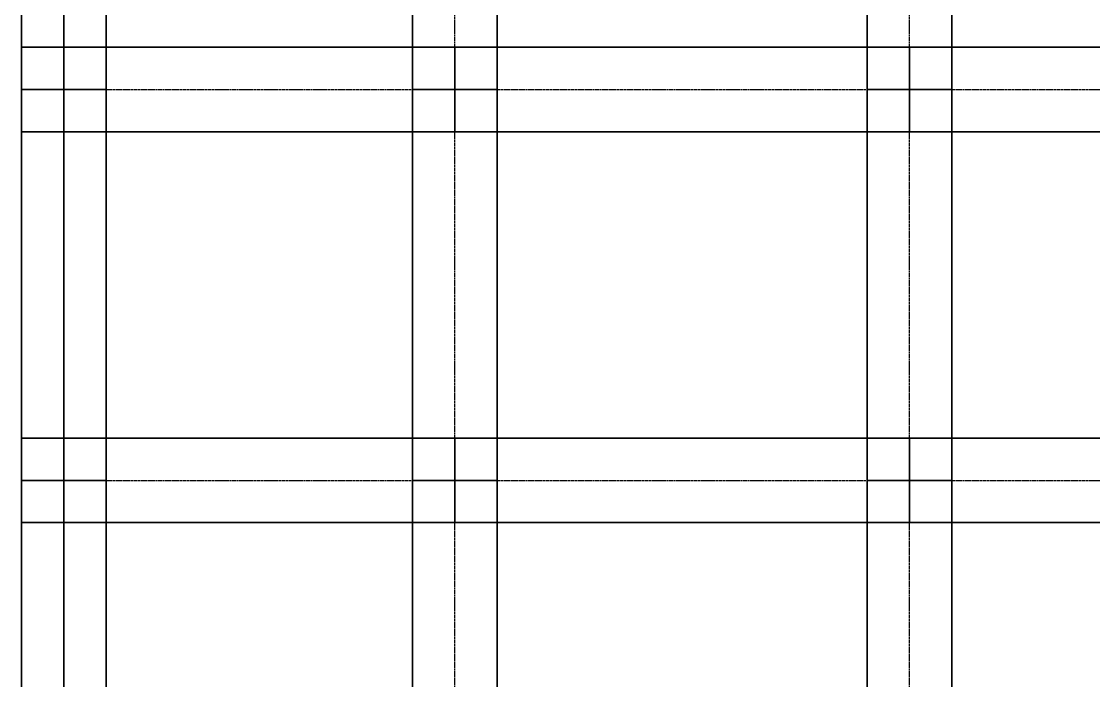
# Model space of a CAD drawing. Extents: x -12 to 2097, y 100 to 3117.
# Drawn here: x -12 to 292.2, y 287.1 to 474.2 of the extents above; entities that cross this region are included whole.
import ezdxf

# ---------------------------------------------------------------- set-up
doc = ezdxf.new("R2010")
doc.units = 0
doc.header["$MEASUREMENT"] = 0
doc.linetypes.add('Center', pattern=[2, 1.25, -0.25, 0.25, -0.25])
for name, color, linetype in [('BEAM', 5, 'CONTINUOUS'), ('CENTERLINES', 7, 'CONTINUOUS'), ('COLS', 5, 'CONTINUOUS'), ('SLAB', 6, 'CONTINUOUS')]:
    doc.layers.add(name, color=color, linetype=linetype)

msp = doc.modelspace()

# ---------------------------------------------------------------- linework, layer by layer
at = {"layer": 'BEAM', "color": 5, "linetype": 'CONTINUOUS'}
for points in [[(-12, 454.92, 600), (-12, 454.92, 624), (-12, 514.92, 624), (-12, 514.92, 600)], [(-12, 454.92, 624), (12, 454.92, 624), (12, 514.92, 624), (-12, 514.92, 624)], [(12, 454.92, 600), (-12, 454.92, 600), (-12, 514.92, 600), (12, 514.92, 600)], [(-12, 454.92, 468), (-12, 454.92, 492), (-12, 514.92, 492), (-12, 514.92, 468)], [(-12, 454.92, 492), (12, 454.92, 492), (12, 514.92, 492), (-12, 514.92, 492)], [(12, 454.92, 468), (-12, 454.92, 468), (-12, 514.92, 468), (12, 514.92, 468)], [(-12, 454.92, 336), (-12, 454.92, 360), (-12, 514.92, 360), (-12, 514.92, 336)], [(-12, 454.92, 360), (12, 454.92, 360), (12, 514.92, 360), (-12, 514.92, 360)], [(12, 454.92, 336), (-12, 454.92, 336), (-12, 514.92, 336), (12, 514.92, 336)], [(-12, 454.92, 204), (-12, 454.92, 228), (-12, 514.92, 228), (-12, 514.92, 204)], [(-12, 454.92, 228), (12, 454.92, 228), (12, 514.92, 228), (-12, 514.92, 228)], [(12, 454.92, 204), (-12, 454.92, 204), (-12, 514.92, 204), (12, 514.92, 204)], [(-12, 454.92, 60), (-12, 454.92, 84), (-12, 514.92, 84), (-12, 514.92, 60)], [(-12, 454.92, 84), (12, 454.92, 84), (12, 514.92, 84), (-12, 514.92, 84)], [(12, 454.92, 60), (-12, 454.92, 60), (-12, 514.92, 60), (12, 514.92, 60)], [(12, 454.92, 624), (12, 454.92, 600), (12, 514.92, 600), (12, 514.92, 624)], [(12, 454.92, 492), (12, 454.92, 468), (12, 514.92, 468), (12, 514.92, 492)], [(12, 454.92, 360), (12, 454.92, 336), (12, 514.92, 336), (12, 514.92, 360)], [(12, 454.92, 228), (12, 454.92, 204), (12, 514.92, 204), (12, 514.92, 228)], [(12, 454.92, 84), (12, 454.92, 60), (12, 514.92, 60), (12, 514.92, 84)], [(99, 454.92, 600), (99, 454.92, 624), (99, 514.92, 624), (99, 514.92, 600)], [(99, 454.92, 624), (123, 454.92, 624), (123, 514.92, 624), (99, 514.92, 624)], [(123, 454.92, 600), (99, 454.92, 600), (99, 514.92, 600), (123, 514.92, 600)], [(99, 454.92, 468), (99, 454.92, 492), (99, 514.92, 492), (99, 514.92, 468)], [(99, 454.92, 492), (123, 454.92, 492), (123, 514.92, 492), (99, 514.92, 492)], [(123, 454.92, 468), (99, 454.92, 468), (99, 514.92, 468), (123, 514.92, 468)], [(99, 454.92, 336), (99, 454.92, 360), (99, 514.92, 360), (99, 514.92, 336)], [(99, 454.92, 360), (123, 454.92, 360), (123, 514.92, 360), (99, 514.92, 360)], [(123, 454.92, 336), (99, 454.92, 336), (99, 514.92, 336), (123, 514.92, 336)], [(99, 454.92, 204), (99, 454.92, 228), (99, 514.92, 228), (99, 514.92, 204)], [(99, 454.92, 228), (123, 454.92, 228), (123, 514.92, 228), (99, 514.92, 228)], [(123, 454.92, 204), (99, 454.92, 204), (99, 514.92, 204), (123, 514.92, 204)], [(99, 454.92, 60), (99, 454.92, 84), (99, 514.92, 84), (99, 514.92, 60)], [(99, 454.92, 84), (123, 454.92, 84), (123, 514.92, 84), (99, 514.92, 84)], [(123, 454.92, 60), (99, 454.92, 60), (99, 514.92, 60), (123, 514.92, 60)], [(123, 454.92, 624), (123, 454.92, 600), (123, 514.92, 600), (123, 514.92, 624)], [(123, 454.92, 492), (123, 454.92, 468), (123, 514.92, 468), (123, 514.92, 492)], [(123, 454.92, 360), (123, 454.92, 336), (123, 514.92, 336), (123, 514.92, 360)], [(123, 454.92, 228), (123, 454.92, 204), (123, 514.92, 204), (123, 514.92, 228)], [(123, 454.92, 84), (123, 454.92, 60), (123, 514.92, 60), (123, 514.92, 84)], [(228, 454.92, 600), (228, 454.92, 624), (228, 514.92, 624), (228, 514.92, 600)], [(228, 454.92, 624), (252, 454.92, 624), (252, 514.92, 624), (228, 514.92, 624)], [(252, 454.92, 600), (228, 454.92, 600), (228, 514.92, 600), (252, 514.92, 600)], [(228, 454.92, 468), (228, 454.92, 492), (228, 514.92, 492), (228, 514.92, 468)], [(228, 454.92, 492), (252, 454.92, 492), (252, 514.92, 492), (228, 514.92, 492)], [(252, 454.92, 468), (228, 454.92, 468), (228, 514.92, 468), (252, 514.92, 468)], [(228, 454.92, 336), (228, 454.92, 360), (228, 514.92, 360), (228, 514.92, 336)], [(228, 454.92, 360), (252, 454.92, 360), (252, 514.92, 360), (228, 514.92, 360)], [(252, 454.92, 336), (228, 454.92, 336), (228, 514.92, 336), (252, 514.92, 336)], [(228, 454.92, 204), (228, 454.92, 228), (228, 514.92, 228), (228, 514.92, 204)], [(228, 454.92, 228), (252, 454.92, 228), (252, 514.92, 228), (228, 514.92, 228)], [(252, 454.92, 204), (228, 454.92, 204), (228, 514.92, 204), (252, 514.92, 204)], [(228, 454.92, 60), (228, 454.92, 84), (228, 514.92, 84), (228, 514.92, 60)], [(228, 454.92, 84), (252, 454.92, 84), (252, 514.92, 84), (228, 514.92, 84)], [(252, 454.92, 60), (228, 454.92, 60), (228, 514.92, 60), (252, 514.92, 60)], [(252, 454.92, 624), (252, 454.92, 600), (252, 514.92, 600), (252, 514.92, 624)], [(252, 454.92, 492), (252, 454.92, 468), (252, 514.92, 468), (252, 514.92, 492)], [(252, 454.92, 360), (252, 454.92, 336), (252, 514.92, 336), (252, 514.92, 360)], [(252, 454.92, 228), (252, 454.92, 204), (252, 514.92, 204), (252, 514.92, 228)], [(252, 454.92, 84), (252, 454.92, 60), (252, 514.92, 60), (252, 514.92, 84)], [(0, 466.92, 600), (0, 466.92, 624), (111, 466.92, 624), (111, 466.92, 600)], [(0, 466.92, 624), (0, 442.92, 624), (111, 442.92, 624), (111, 466.92, 624)], [(0, 442.92, 600), (0, 466.92, 600), (111, 466.92, 600), (111, 442.92, 600)], [(0, 466.92, 468), (0, 466.92, 492), (111, 466.92, 492), (111, 466.92, 468)], [(0, 466.92, 492), (0, 442.92, 492), (111, 442.92, 492), (111, 466.92, 492)], [(0, 442.92, 468), (0, 466.92, 468), (111, 466.92, 468), (111, 442.92, 468)], [(0, 466.92, 336), (0, 466.92, 360), (111, 466.92, 360), (111, 466.92, 336)], [(0, 466.92, 360), (0, 442.92, 360), (111, 442.92, 360), (111, 466.92, 360)], [(0, 442.92, 336), (0, 466.92, 336), (111, 466.92, 336), (111, 442.92, 336)], [(0, 466.92, 204), (0, 466.92, 228), (111, 466.92, 228), (111, 466.92, 204)], [(0, 466.92, 228), (0, 442.92, 228), (111, 442.92, 228), (111, 466.92, 228)], [(0, 442.92, 204), (0, 466.92, 204), (111, 466.92, 204), (111, 442.92, 204)], [(0, 466.92, 60), (0, 466.92, 84), (111, 466.92, 84), (111, 466.92, 60)], [(0, 466.92, 84), (0, 442.92, 84), (111, 442.92, 84), (111, 466.92, 84)], [(0, 442.92, 60), (0, 466.92, 60), (111, 466.92, 60), (111, 442.92, 60)], [(111, 466.92, 600), (111, 466.92, 624), (240, 466.92, 624), (240, 466.92, 600)], [(111, 466.92, 624), (111, 442.92, 624), (240, 442.92, 624), (240, 466.92, 624)], [(111, 442.92, 600), (111, 466.92, 600), (240, 466.92, 600), (240, 442.92, 600)], [(111, 466.92, 468), (111, 466.92, 492), (240, 466.92, 492), (240, 466.92, 468)], [(111, 466.92, 492), (111, 442.92, 492), (240, 442.92, 492), (240, 466.92, 492)], [(111, 442.92, 468), (111, 466.92, 468), (240, 466.92, 468), (240, 442.92, 468)], [(111, 466.92, 336), (111, 466.92, 360), (240, 466.92, 360), (240, 466.92, 336)], [(111, 466.92, 360), (111, 442.92, 360), (240, 442.92, 360), (240, 466.92, 360)], [(111, 442.92, 336), (111, 466.92, 336), (240, 466.92, 336), (240, 442.92, 336)], [(111, 466.92, 204), (111, 466.92, 228), (240, 466.92, 228), (240, 466.92, 204)], [(111, 466.92, 228), (111, 442.92, 228), (240, 442.92, 228), (240, 466.92, 228)], [(111, 442.92, 204), (111, 466.92, 204), (240, 466.92, 204), (240, 442.92, 204)], [(111, 466.92, 60), (111, 466.92, 84), (240, 466.92, 84), (240, 466.92, 60)], [(111, 466.92, 84), (111, 442.92, 84), (240, 442.92, 84), (240, 466.92, 84)], [(111, 442.92, 60), (111, 466.92, 60), (240, 466.92, 60), (240, 442.92, 60)], [(240, 466.92, 600), (240, 466.92, 624), (351, 466.92, 624), (351, 466.92, 600)], [(240, 466.92, 624), (240, 442.92, 624), (351, 442.92, 624), (351, 466.92, 624)], [(240, 442.92, 600), (240, 466.92, 600), (351, 466.92, 600), (351, 442.92, 600)], [(240, 466.92, 468), (240, 466.92, 492), (351, 466.92, 492), (351, 466.92, 468)], [(240, 466.92, 492), (240, 442.92, 492), (351, 442.92, 492), (351, 466.92, 492)], [(240, 442.92, 468), (240, 466.92, 468), (351, 466.92, 468), (351, 442.92, 468)], [(240, 466.92, 336), (240, 466.92, 360), (351, 466.92, 360), (351, 466.92, 336)], [(240, 466.92, 360), (240, 442.92, 360), (351, 442.92, 360), (351, 466.92, 360)], [(240, 442.92, 336), (240, 466.92, 336), (351, 466.92, 336), (351, 442.92, 336)], [(240, 466.92, 204), (240, 466.92, 228), (351, 466.92, 228), (351, 466.92, 204)], [(240, 466.92, 228), (240, 442.92, 228), (351, 442.92, 228), (351, 466.92, 228)], [(240, 442.92, 204), (240, 466.92, 204), (351, 466.92, 204), (351, 442.92, 204)], [(240, 466.92, 60), (240, 466.92, 84), (351, 466.92, 84), (351, 466.92, 60)], [(240, 466.92, 84), (240, 442.92, 84), (351, 442.92, 84), (351, 466.92, 84)], [(240, 442.92, 60), (240, 466.92, 60), (351, 466.92, 60), (351, 442.92, 60)], [(-12, 343.92, 600), (-12, 343.92, 624), (-12, 454.92, 624), (-12, 454.92, 600)], [(-12, 343.92, 624), (12, 343.92, 624), (12, 454.92, 624), (-12, 454.92, 624)], [(12, 343.92, 600), (-12, 343.92, 600), (-12, 454.92, 600), (12, 454.92, 600)], [(-12, 343.92, 468), (-12, 343.92, 492), (-12, 454.92, 492), (-12, 454.92, 468)], [(-12, 343.92, 492), (12, 343.92, 492), (12, 454.92, 492), (-12, 454.92, 492)], [(12, 343.92, 468), (-12, 343.92, 468), (-12, 454.92, 468), (12, 454.92, 468)], [(-12, 343.92, 336), (-12, 343.92, 360), (-12, 454.92, 360), (-12, 454.92, 336)], [(-12, 343.92, 360), (12, 343.92, 360), (12, 454.92, 360), (-12, 454.92, 360)], [(12, 343.92, 336), (-12, 343.92, 336), (-12, 454.92, 336), (12, 454.92, 336)], [(-12, 343.92, 204), (-12, 343.92, 228), (-12, 454.92, 228), (-12, 454.92, 204)], [(-12, 343.92, 228), (12, 343.92, 228), (12, 454.92, 228), (-12, 454.92, 228)], [(12, 343.92, 204), (-12, 343.92, 204), (-12, 454.92, 204), (12, 454.92, 204)], [(-12, 343.92, 60), (-12, 343.92, 84), (-12, 454.92, 84), (-12, 454.92, 60)], [(-12, 343.92, 84), (12, 343.92, 84), (12, 454.92, 84), (-12, 454.92, 84)], [(12, 343.92, 60), (-12, 343.92, 60), (-12, 454.92, 60), (12, 454.92, 60)], [(12, 343.92, 624), (12, 343.92, 600), (12, 454.92, 600), (12, 454.92, 624)], [(12, 343.92, 492), (12, 343.92, 468), (12, 454.92, 468), (12, 454.92, 492)], [(12, 343.92, 360), (12, 343.92, 336), (12, 454.92, 336), (12, 454.92, 360)], [(12, 343.92, 228), (12, 343.92, 204), (12, 454.92, 204), (12, 454.92, 228)], [(12, 343.92, 84), (12, 343.92, 60), (12, 454.92, 60), (12, 454.92, 84)], [(99, 343.92, 600), (99, 343.92, 624), (99, 454.92, 624), (99, 454.92, 600)], [(99, 343.92, 624), (123, 343.92, 624), (123, 454.92, 624), (99, 454.92, 624)], [(123, 343.92, 600), (99, 343.92, 600), (99, 454.92, 600), (123, 454.92, 600)], [(99, 343.92, 468), (99, 343.92, 492), (99, 454.92, 492), (99, 454.92, 468)], [(99, 343.92, 492), (123, 343.92, 492), (123, 454.92, 492), (99, 454.92, 492)], [(123, 343.92, 468), (99, 343.92, 468), (99, 454.92, 468), (123, 454.92, 468)], [(99, 343.92, 336), (99, 343.92, 360), (99, 454.92, 360), (99, 454.92, 336)], [(99, 343.92, 360), (123, 343.92, 360), (123, 454.92, 360), (99, 454.92, 360)], [(123, 343.92, 336), (99, 343.92, 336), (99, 454.92, 336), (123, 454.92, 336)], [(99, 343.92, 204), (99, 343.92, 228), (99, 454.92, 228), (99, 454.92, 204)], [(99, 343.92, 228), (123, 343.92, 228), (123, 454.92, 228), (99, 454.92, 228)], [(123, 343.92, 204), (99, 343.92, 204), (99, 454.92, 204), (123, 454.92, 204)], [(99, 343.92, 60), (99, 343.92, 84), (99, 454.92, 84), (99, 454.92, 60)], [(99, 343.92, 84), (123, 343.92, 84), (123, 454.92, 84), (99, 454.92, 84)], [(123, 343.92, 60), (99, 343.92, 60), (99, 454.92, 60), (123, 454.92, 60)], [(123, 343.92, 624), (123, 343.92, 600), (123, 454.92, 600), (123, 454.92, 624)], [(123, 343.92, 492), (123, 343.92, 468), (123, 454.92, 468), (123, 454.92, 492)], [(123, 343.92, 360), (123, 343.92, 336), (123, 454.92, 336), (123, 454.92, 360)], [(123, 343.92, 228), (123, 343.92, 204), (123, 454.92, 204), (123, 454.92, 228)], [(123, 343.92, 84), (123, 343.92, 60), (123, 454.92, 60), (123, 454.92, 84)], [(228, 343.92, 600), (228, 343.92, 624), (228, 454.92, 624), (228, 454.92, 600)], [(228, 343.92, 624), (252, 343.92, 624), (252, 454.92, 624), (228, 454.92, 624)], [(252, 343.92, 600), (228, 343.92, 600), (228, 454.92, 600), (252, 454.92, 600)], [(228, 343.92, 468), (228, 343.92, 492), (228, 454.92, 492), (228, 454.92, 468)], [(228, 343.92, 492), (252, 343.92, 492), (252, 454.92, 492), (228, 454.92, 492)], [(252, 343.92, 468), (228, 343.92, 468), (228, 454.92, 468), (252, 454.92, 468)], [(228, 343.92, 336), (228, 343.92, 360), (228, 454.92, 360), (228, 454.92, 336)], [(228, 343.92, 360), (252, 343.92, 360), (252, 454.92, 360), (228, 454.92, 360)], [(252, 343.92, 336), (228, 343.92, 336), (228, 454.92, 336), (252, 454.92, 336)], [(228, 343.92, 204), (228, 343.92, 228), (228, 454.92, 228), (228, 454.92, 204)], [(228, 343.92, 228), (252, 343.92, 228), (252, 454.92, 228), (228, 454.92, 228)], [(252, 343.92, 204), (228, 343.92, 204), (228, 454.92, 204), (252, 454.92, 204)], [(228, 343.92, 60), (228, 343.92, 84), (228, 454.92, 84), (228, 454.92, 60)], [(228, 343.92, 84), (252, 343.92, 84), (252, 454.92, 84), (228, 454.92, 84)], [(252, 343.92, 60), (228, 343.92, 60), (228, 454.92, 60), (252, 454.92, 60)], [(252, 343.92, 624), (252, 343.92, 600), (252, 454.92, 600), (252, 454.92, 624)], [(252, 343.92, 492), (252, 343.92, 468), (252, 454.92, 468), (252, 454.92, 492)], [(252, 343.92, 360), (252, 343.92, 336), (252, 454.92, 336), (252, 454.92, 360)], [(252, 343.92, 228), (252, 343.92, 204), (252, 454.92, 204), (252, 454.92, 228)], [(252, 343.92, 84), (252, 343.92, 60), (252, 454.92, 60), (252, 454.92, 84)], [(0, 442.92, 624), (0, 442.92, 600), (111, 442.92, 600), (111, 442.92, 624)], [(0, 442.92, 492), (0, 442.92, 468), (111, 442.92, 468), (111, 442.92, 492)], [(0, 442.92, 360), (0, 442.92, 336), (111, 442.92, 336), (111, 442.92, 360)], [(0, 442.92, 228), (0, 442.92, 204), (111, 442.92, 204), (111, 442.92, 228)], [(0, 442.92, 84), (0, 442.92, 60), (111, 442.92, 60), (111, 442.92, 84)], [(111, 442.92, 624), (111, 442.92, 600), (240, 442.92, 600), (240, 442.92, 624)], [(111, 442.92, 492), (111, 442.92, 468), (240, 442.92, 468), (240, 442.92, 492)], [(111, 442.92, 360), (111, 442.92, 336), (240, 442.92, 336), (240, 442.92, 360)], [(111, 442.92, 228), (111, 442.92, 204), (240, 442.92, 204), (240, 442.92, 228)], [(111, 442.92, 84), (111, 442.92, 60), (240, 442.92, 60), (240, 442.92, 84)], [(240, 442.92, 624), (240, 442.92, 600), (351, 442.92, 600), (351, 442.92, 624)], [(240, 442.92, 492), (240, 442.92, 468), (351, 442.92, 468), (351, 442.92, 492)], [(240, 442.92, 360), (240, 442.92, 336), (351, 442.92, 336), (351, 442.92, 360)], [(240, 442.92, 228), (240, 442.92, 204), (351, 442.92, 204), (351, 442.92, 228)], [(240, 442.92, 84), (240, 442.92, 60), (351, 442.92, 60), (351, 442.92, 84)], [(0, 355.92, 600), (0, 355.92, 624), (111, 355.92, 624), (111, 355.92, 600)], [(0, 355.92, 624), (0, 331.92, 624), (111, 331.92, 624), (111, 355.92, 624)], [(0, 331.92, 600), (0, 355.92, 600), (111, 355.92, 600), (111, 331.92, 600)], [(0, 355.92, 468), (0, 355.92, 492), (111, 355.92, 492), (111, 355.92, 468)], [(0, 355.92, 492), (0, 331.92, 492), (111, 331.92, 492), (111, 355.92, 492)], [(0, 331.92, 468), (0, 355.92, 468), (111, 355.92, 468), (111, 331.92, 468)], [(0, 355.92, 336), (0, 355.92, 360), (111, 355.92, 360), (111, 355.92, 336)], [(0, 355.92, 360), (0, 331.92, 360), (111, 331.92, 360), (111, 355.92, 360)], [(0, 331.92, 336), (0, 355.92, 336), (111, 355.92, 336), (111, 331.92, 336)], [(0, 355.92, 204), (0, 355.92, 228), (111, 355.92, 228), (111, 355.92, 204)], [(0, 355.92, 228), (0, 331.92, 228), (111, 331.92, 228), (111, 355.92, 228)], [(0, 331.92, 204), (0, 355.92, 204), (111, 355.92, 204), (111, 331.92, 204)], [(0, 355.92, 60), (0, 355.92, 84), (111, 355.92, 84), (111, 355.92, 60)], [(0, 355.92, 84), (0, 331.92, 84), (111, 331.92, 84), (111, 355.92, 84)], [(0, 331.92, 60), (0, 355.92, 60), (111, 355.92, 60), (111, 331.92, 60)], [(111, 355.92, 600), (111, 355.92, 624), (240, 355.92, 624), (240, 355.92, 600)], [(111, 355.92, 624), (111, 331.92, 624), (240, 331.92, 624), (240, 355.92, 624)], [(111, 331.92, 600), (111, 355.92, 600), (240, 355.92, 600), (240, 331.92, 600)], [(111, 355.92, 468), (111, 355.92, 492), (240, 355.92, 492), (240, 355.92, 468)], [(111, 355.92, 492), (111, 331.92, 492), (240, 331.92, 492), (240, 355.92, 492)], [(111, 331.92, 468), (111, 355.92, 468), (240, 355.92, 468), (240, 331.92, 468)], [(111, 355.92, 336), (111, 355.92, 360), (240, 355.92, 360), (240, 355.92, 336)], [(111, 355.92, 360), (111, 331.92, 360), (240, 331.92, 360), (240, 355.92, 360)], [(111, 331.92, 336), (111, 355.92, 336), (240, 355.92, 336), (240, 331.92, 336)], [(111, 355.92, 204), (111, 355.92, 228), (240, 355.92, 228), (240, 355.92, 204)], [(111, 355.92, 228), (111, 331.92, 228), (240, 331.92, 228), (240, 355.92, 228)], [(111, 331.92, 204), (111, 355.92, 204), (240, 355.92, 204), (240, 331.92, 204)], [(111, 355.92, 60), (111, 355.92, 84), (240, 355.92, 84), (240, 355.92, 60)], [(111, 355.92, 84), (111, 331.92, 84), (240, 331.92, 84), (240, 355.92, 84)], [(111, 331.92, 60), (111, 355.92, 60), (240, 355.92, 60), (240, 331.92, 60)], [(240, 355.92, 600), (240, 355.92, 624), (351, 355.92, 624), (351, 355.92, 600)], [(240, 355.92, 624), (240, 331.92, 624), (351, 331.92, 624), (351, 355.92, 624)], [(240, 331.92, 600), (240, 355.92, 600), (351, 355.92, 600), (351, 331.92, 600)], [(240, 355.92, 468), (240, 355.92, 492), (351, 355.92, 492), (351, 355.92, 468)], [(240, 355.92, 492), (240, 331.92, 492), (351, 331.92, 492), (351, 355.92, 492)], [(240, 331.92, 468), (240, 355.92, 468), (351, 355.92, 468), (351, 331.92, 468)], [(240, 355.92, 336), (240, 355.92, 360), (351, 355.92, 360), (351, 355.92, 336)], [(240, 355.92, 360), (240, 331.92, 360), (351, 331.92, 360), (351, 355.92, 360)], [(240, 331.92, 336), (240, 355.92, 336), (351, 355.92, 336), (351, 331.92, 336)], [(240, 355.92, 204), (240, 355.92, 228), (351, 355.92, 228), (351, 355.92, 204)], [(240, 355.92, 228), (240, 331.92, 228), (351, 331.92, 228), (351, 355.92, 228)], [(240, 331.92, 204), (240, 355.92, 204), (351, 355.92, 204), (351, 331.92, 204)], [(240, 355.92, 60), (240, 355.92, 84), (351, 355.92, 84), (351, 355.92, 60)], [(240, 355.92, 84), (240, 331.92, 84), (351, 331.92, 84), (351, 355.92, 84)], [(240, 331.92, 60), (240, 355.92, 60), (351, 355.92, 60), (351, 331.92, 60)], [(-12, 223.92, 600), (-12, 223.92, 624), (-12, 343.92, 624), (-12, 343.92, 600)], [(-12, 223.92, 624), (12, 223.92, 624), (12, 343.92, 624), (-12, 343.92, 624)], [(12, 223.92, 600), (-12, 223.92, 600), (-12, 343.92, 600), (12, 343.92, 600)], [(-12, 223.92, 468), (-12, 223.92, 492), (-12, 343.92, 492), (-12, 343.92, 468)], [(-12, 223.92, 492), (12, 223.92, 492), (12, 343.92, 492), (-12, 343.92, 492)], [(12, 223.92, 468), (-12, 223.92, 468), (-12, 343.92, 468), (12, 343.92, 468)], [(-12, 223.92, 336), (-12, 223.92, 360), (-12, 343.92, 360), (-12, 343.92, 336)], [(-12, 223.92, 360), (12, 223.92, 360), (12, 343.92, 360), (-12, 343.92, 360)], [(12, 223.92, 336), (-12, 223.92, 336), (-12, 343.92, 336), (12, 343.92, 336)], [(-12, 223.92, 204), (-12, 223.92, 228), (-12, 343.92, 228), (-12, 343.92, 204)], [(-12, 223.92, 228), (12, 223.92, 228), (12, 343.92, 228), (-12, 343.92, 228)], [(12, 223.92, 204), (-12, 223.92, 204), (-12, 343.92, 204), (12, 343.92, 204)], [(-12, 223.92, 60), (-12, 223.92, 84), (-12, 343.92, 84), (-12, 343.92, 60)], [(-12, 223.92, 84), (12, 223.92, 84), (12, 343.92, 84), (-12, 343.92, 84)], [(12, 223.92, 60), (-12, 223.92, 60), (-12, 343.92, 60), (12, 343.92, 60)], [(12, 223.92, 624), (12, 223.92, 600), (12, 343.92, 600), (12, 343.92, 624)], [(12, 223.92, 492), (12, 223.92, 468), (12, 343.92, 468), (12, 343.92, 492)], [(12, 223.92, 360), (12, 223.92, 336), (12, 343.92, 336), (12, 343.92, 360)], [(12, 223.92, 228), (12, 223.92, 204), (12, 343.92, 204), (12, 343.92, 228)], [(12, 223.92, 84), (12, 223.92, 60), (12, 343.92, 60), (12, 343.92, 84)], [(99, 223.92, 600), (99, 223.92, 624), (99, 343.92, 624), (99, 343.92, 600)], [(99, 223.92, 624), (123, 223.92, 624), (123, 343.92, 624), (99, 343.92, 624)], [(123, 223.92, 600), (99, 223.92, 600), (99, 343.92, 600), (123, 343.92, 600)], [(99, 223.92, 468), (99, 223.92, 492), (99, 343.92, 492), (99, 343.92, 468)], [(99, 223.92, 492), (123, 223.92, 492), (123, 343.92, 492), (99, 343.92, 492)], [(123, 223.92, 468), (99, 223.92, 468), (99, 343.92, 468), (123, 343.92, 468)], [(99, 223.92, 336), (99, 223.92, 360), (99, 343.92, 360), (99, 343.92, 336)], [(99, 223.92, 360), (123, 223.92, 360), (123, 343.92, 360), (99, 343.92, 360)], [(123, 223.92, 336), (99, 223.92, 336), (99, 343.92, 336), (123, 343.92, 336)], [(99, 223.92, 204), (99, 223.92, 228), (99, 343.92, 228), (99, 343.92, 204)], [(99, 223.92, 228), (123, 223.92, 228), (123, 343.92, 228), (99, 343.92, 228)], [(123, 223.92, 204), (99, 223.92, 204), (99, 343.92, 204), (123, 343.92, 204)], [(99, 223.92, 60), (99, 223.92, 84), (99, 343.92, 84), (99, 343.92, 60)], [(99, 223.92, 84), (123, 223.92, 84), (123, 343.92, 84), (99, 343.92, 84)], [(123, 223.92, 60), (99, 223.92, 60), (99, 343.92, 60), (123, 343.92, 60)], [(123, 223.92, 624), (123, 223.92, 600), (123, 343.92, 600), (123, 343.92, 624)], [(123, 223.92, 492), (123, 223.92, 468), (123, 343.92, 468), (123, 343.92, 492)], [(123, 223.92, 360), (123, 223.92, 336), (123, 343.92, 336), (123, 343.92, 360)], [(123, 223.92, 228), (123, 223.92, 204), (123, 343.92, 204), (123, 343.92, 228)], [(123, 223.92, 84), (123, 223.92, 60), (123, 343.92, 60), (123, 343.92, 84)], [(228, 223.92, 600), (228, 223.92, 624), (228, 343.92, 624), (228, 343.92, 600)], [(228, 223.92, 624), (252, 223.92, 624), (252, 343.92, 624), (228, 343.92, 624)], [(252, 223.92, 600), (228, 223.92, 600), (228, 343.92, 600), (252, 343.92, 600)], [(228, 223.92, 468), (228, 223.92, 492), (228, 343.92, 492), (228, 343.92, 468)], [(228, 223.92, 492), (252, 223.92, 492), (252, 343.92, 492), (228, 343.92, 492)], [(252, 223.92, 468), (228, 223.92, 468), (228, 343.92, 468), (252, 343.92, 468)], [(228, 223.92, 336), (228, 223.92, 360), (228, 343.92, 360), (228, 343.92, 336)], [(228, 223.92, 360), (252, 223.92, 360), (252, 343.92, 360), (228, 343.92, 360)], [(252, 223.92, 336), (228, 223.92, 336), (228, 343.92, 336), (252, 343.92, 336)], [(228, 223.92, 204), (228, 223.92, 228), (228, 343.92, 228), (228, 343.92, 204)], [(228, 223.92, 228), (252, 223.92, 228), (252, 343.92, 228), (228, 343.92, 228)], [(252, 223.92, 204), (228, 223.92, 204), (228, 343.92, 204), (252, 343.92, 204)], [(228, 223.92, 60), (228, 223.92, 84), (228, 343.92, 84), (228, 343.92, 60)], [(228, 223.92, 84), (252, 223.92, 84), (252, 343.92, 84), (228, 343.92, 84)], [(252, 223.92, 60), (228, 223.92, 60), (228, 343.92, 60), (252, 343.92, 60)], [(252, 223.92, 624), (252, 223.92, 600), (252, 343.92, 600), (252, 343.92, 624)], [(252, 223.92, 492), (252, 223.92, 468), (252, 343.92, 468), (252, 343.92, 492)], [(252, 223.92, 360), (252, 223.92, 336), (252, 343.92, 336), (252, 343.92, 360)], [(252, 223.92, 228), (252, 223.92, 204), (252, 343.92, 204), (252, 343.92, 228)], [(252, 223.92, 84), (252, 223.92, 60), (252, 343.92, 60), (252, 343.92, 84)], [(0, 331.92, 624), (0, 331.92, 600), (111, 331.92, 600), (111, 331.92, 624)], [(0, 331.92, 492), (0, 331.92, 468), (111, 331.92, 468), (111, 331.92, 492)], [(0, 331.92, 360), (0, 331.92, 336), (111, 331.92, 336), (111, 331.92, 360)], [(0, 331.92, 228), (0, 331.92, 204), (111, 331.92, 204), (111, 331.92, 228)], [(0, 331.92, 84), (0, 331.92, 60), (111, 331.92, 60), (111, 331.92, 84)], [(111, 331.92, 624), (111, 331.92, 600), (240, 331.92, 600), (240, 331.92, 624)], [(111, 331.92, 492), (111, 331.92, 468), (240, 331.92, 468), (240, 331.92, 492)], [(111, 331.92, 360), (111, 331.92, 336), (240, 331.92, 336), (240, 331.92, 360)], [(111, 331.92, 228), (111, 331.92, 204), (240, 331.92, 204), (240, 331.92, 228)], [(111, 331.92, 84), (111, 331.92, 60), (240, 331.92, 60), (240, 331.92, 84)], [(240, 331.92, 624), (240, 331.92, 600), (351, 331.92, 600), (351, 331.92, 624)], [(240, 331.92, 492), (240, 331.92, 468), (351, 331.92, 468), (351, 331.92, 492)], [(240, 331.92, 360), (240, 331.92, 336), (351, 331.92, 336), (351, 331.92, 360)], [(240, 331.92, 228), (240, 331.92, 204), (351, 331.92, 204), (351, 331.92, 228)], [(240, 331.92, 84), (240, 331.92, 60), (351, 331.92, 60), (351, 331.92, 84)]]:
    msp.add_3dface(points, dxfattribs=at)
at = {"layer": 'CENTERLINES', "color": 0, "linetype": 'CENTER', "ltscale": 0.5}
for p, q in [((0, 454.92, 624), (0, 514.92, 624)), ((0, 454.92, 492), (0, 514.92, 492)), ((0, 454.92, 360), (0, 514.92, 360)), ((0, 454.92, 228), (0, 514.92, 228)), ((0, 454.92, 84), (0, 514.92, 84)), ((111, 454.92, 624), (111, 514.92, 624)), ((111, 454.92, 492), (111, 514.92, 492)), ((111, 454.92, 360), (111, 514.92, 360)), ((111, 454.92, 228), (111, 514.92, 228)), ((111, 454.92, 84), (111, 514.92, 84)), ((240, 454.92, 624), (240, 514.92, 624)), ((240, 454.92, 492), (240, 514.92, 492)), ((240, 454.92, 360), (240, 514.92, 360)), ((240, 454.92, 228), (240, 514.92, 228)), ((240, 454.92, 84), (240, 514.92, 84)), ((0, 343.92, 624), (0, 454.92, 624)), ((0, 343.92, 492), (0, 454.92, 492)), ((0, 343.92, 360), (0, 454.92, 360)), ((0, 343.92, 228), (0, 454.92, 228)), ((0, 343.92, 84), (0, 454.92, 84)), ((0, 454.92, 624), (111, 454.92, 624)), ((0, 454.92, 492), (111, 454.92, 492)), ((0, 454.92, 360), (111, 454.92, 360)), ((0, 454.92, 228), (111, 454.92, 228)), ((0, 454.92, 84), (111, 454.92, 84)), ((0, 454.92, 492), (0, 454.92, 624)), ((0, 454.92, 360), (0, 454.92, 492)), ((0, 454.92, 228), (0, 454.92, 360)), ((0, 454.92, 84), (0, 454.92, 228)), ((0, 454.92, 24), (0, 454.92, 84)), ((0, 454.92), (0, 454.92, 24)), ((111, 343.92, 624), (111, 454.92, 624)), ((111, 343.92, 492), (111, 454.92, 492)), ((111, 343.92, 360), (111, 454.92, 360)), ((111, 343.92, 228), (111, 454.92, 228)), ((111, 343.92, 84), (111, 454.92, 84)), ((111, 454.92, 624), (240, 454.92, 624)), ((111, 454.92, 492), (240, 454.92, 492)), ((111, 454.92, 360), (240, 454.92, 360)), ((111, 454.92, 228), (240, 454.92, 228)), ((111, 454.92, 84), (240, 454.92, 84)), ((111, 454.92, 492), (111, 454.92, 624)), ((111, 454.92, 360), (111, 454.92, 492)), ((111, 454.92, 228), (111, 454.92, 360)), ((111, 454.92, 84), (111, 454.92, 228)), ((111, 454.92, 24), (111, 454.92, 84)), ((111, 454.92), (111, 454.92, 24)), ((240, 343.92, 624), (240, 454.92, 624)), ((240, 343.92, 492), (240, 454.92, 492)), ((240, 343.92, 360), (240, 454.92, 360)), ((240, 343.92, 228), (240, 454.92, 228)), ((240, 343.92, 84), (240, 454.92, 84)), ((240, 454.92, 624), (351, 454.92, 624)), ((240, 454.92, 492), (351, 454.92, 492)), ((240, 454.92, 360), (351, 454.92, 360)), ((240, 454.92, 228), (351, 454.92, 228)), ((240, 454.92, 84), (351, 454.92, 84)), ((240, 454.92, 492), (240, 454.92, 624)), ((240, 454.92, 360), (240, 454.92, 492)), ((240, 454.92, 228), (240, 454.92, 360)), ((240, 454.92, 84), (240, 454.92, 228)), ((240, 454.92, 24), (240, 454.92, 84)), ((240, 454.92), (240, 454.92, 24)), ((0, 223.92, 624), (0, 343.92, 624)), ((0, 223.92, 492), (0, 343.92, 492)), ((0, 223.92, 360), (0, 343.92, 360)), ((0, 223.92, 228), (0, 343.92, 228)), ((0, 223.92, 84), (0, 343.92, 84)), ((0, 343.92, 624), (111, 343.92, 624)), ((0, 343.92, 492), (111, 343.92, 492)), ((0, 343.92, 360), (111, 343.92, 360)), ((0, 343.92, 228), (111, 343.92, 228)), ((0, 343.92, 84), (111, 343.92, 84)), ((0, 343.92, 492), (0, 343.92, 624)), ((0, 343.92, 360), (0, 343.92, 492)), ((0, 343.92, 228), (0, 343.92, 360)), ((0, 343.92, 84), (0, 343.92, 228)), ((0, 343.92, 24), (0, 343.92, 84)), ((0, 343.92), (0, 343.92, 24)), ((111, 223.92, 624), (111, 343.92, 624)), ((111, 223.92, 492), (111, 343.92, 492)), ((111, 223.92, 360), (111, 343.92, 360)), ((111, 223.92, 228), (111, 343.92, 228)), ((111, 223.92, 84), (111, 343.92, 84)), ((111, 343.92, 624), (240, 343.92, 624)), ((111, 343.92, 492), (240, 343.92, 492)), ((111, 343.92, 360), (240, 343.92, 360)), ((111, 343.92, 228), (240, 343.92, 228)), ((111, 343.92, 84), (240, 343.92, 84)), ((111, 343.92, 492), (111, 343.92, 624)), ((111, 343.92, 360), (111, 343.92, 492)), ((111, 343.92, 228), (111, 343.92, 360)), ((111, 343.92, 84), (111, 343.92, 228)), ((111, 343.92, 24), (111, 343.92, 84)), ((111, 343.92), (111, 343.92, 24)), ((240, 223.92, 624), (240, 343.92, 624)), ((240, 223.92, 492), (240, 343.92, 492)), ((240, 223.92, 360), (240, 343.92, 360)), ((240, 223.92, 228), (240, 343.92, 228)), ((240, 223.92, 84), (240, 343.92, 84)), ((240, 343.92, 624), (351, 343.92, 624)), ((240, 343.92, 492), (351, 343.92, 492)), ((240, 343.92, 360), (351, 343.92, 360)), ((240, 343.92, 228), (351, 343.92, 228)), ((240, 343.92, 84), (351, 343.92, 84)), ((240, 343.92, 492), (240, 343.92, 624)), ((240, 343.92, 360), (240, 343.92, 492)), ((240, 343.92, 228), (240, 343.92, 360)), ((240, 343.92, 84), (240, 343.92, 228)), ((240, 343.92, 24), (240, 343.92, 84)), ((240, 343.92), (240, 343.92, 24))]:
    msp.add_line(p, q, dxfattribs=at)
at = {"layer": 'CENTERLINES', "color": 0, "linetype": 'CENTER'}
for elevation in [624, 492, 360, 228, 84]:
    msp.add_lwpolyline([(1170, 111.96), (1098, 111.96), (987, 111.96), (915, 111.96), (744, 111.96), (573, 111.96), (402, 111.96), (351, 111.96), (240, 111.96), (111, 111.96), (0, 111.96), (0, 223.92), (0, 343.92), (0, 454.92), (0, 514.92), (0, 685.92), (0, 856.92), (0, 1027.92), (0, 1198.92), (0, 1369.92), (0, 1540.92), (0, 1711.92)], dxfattribs=dict(at, elevation=elevation))
at = {"layer": 'COLS', "color": 5, "linetype": 'CONTINUOUS'}
for points in [[(12, 466.92, 492), (-12, 466.92, 492), (-12, 466.92, 624), (12, 466.92, 624)], [(-12, 466.92, 492), (-12, 442.92, 492), (-12, 442.92, 624), (-12, 466.92, 624)], [(12, 466.92, 360), (-12, 466.92, 360), (-12, 466.92, 492), (12, 466.92, 492)], [(-12, 466.92, 360), (-12, 442.92, 360), (-12, 442.92, 492), (-12, 466.92, 492)], [(12, 466.92, 228), (-12, 466.92, 228), (-12, 466.92, 360), (12, 466.92, 360)], [(-12, 466.92, 228), (-12, 442.92, 228), (-12, 442.92, 360), (-12, 466.92, 360)], [(12, 466.92, 84), (-12, 466.92, 84), (-12, 466.92, 228), (12, 466.92, 228)], [(-12, 466.92, 84), (-12, 442.92, 84), (-12, 442.92, 228), (-12, 466.92, 228)], [(12, 466.92, 24), (-12, 466.92, 24), (-12, 466.92, 84), (12, 466.92, 84)], [(-12, 466.92, 24), (-12, 442.92, 24), (-12, 442.92, 84), (-12, 466.92, 84)], [(12, 466.92), (-12, 466.92), (-12, 466.92, 24), (12, 466.92, 24)], [(-12, 466.92), (-12, 442.92), (-12, 442.92, 24), (-12, 466.92, 24)], [(12, 442.92, 492), (12, 466.92, 492), (12, 466.92, 624), (12, 442.92, 624)], [(12, 442.92, 360), (12, 466.92, 360), (12, 466.92, 492), (12, 442.92, 492)], [(12, 442.92, 228), (12, 466.92, 228), (12, 466.92, 360), (12, 442.92, 360)], [(12, 442.92, 84), (12, 466.92, 84), (12, 466.92, 228), (12, 442.92, 228)], [(12, 442.92, 24), (12, 466.92, 24), (12, 466.92, 84), (12, 442.92, 84)], [(12, 442.92), (12, 466.92), (12, 466.92, 24), (12, 442.92, 24)], [(123, 466.92, 492), (99, 466.92, 492), (99, 466.92, 624), (123, 466.92, 624)], [(99, 466.92, 492), (99, 442.92, 492), (99, 442.92, 624), (99, 466.92, 624)], [(123, 466.92, 360), (99, 466.92, 360), (99, 466.92, 492), (123, 466.92, 492)], [(99, 466.92, 360), (99, 442.92, 360), (99, 442.92, 492), (99, 466.92, 492)], [(123, 466.92, 228), (99, 466.92, 228), (99, 466.92, 360), (123, 466.92, 360)], [(99, 466.92, 228), (99, 442.92, 228), (99, 442.92, 360), (99, 466.92, 360)], [(123, 466.92, 84), (99, 466.92, 84), (99, 466.92, 228), (123, 466.92, 228)], [(99, 466.92, 84), (99, 442.92, 84), (99, 442.92, 228), (99, 466.92, 228)], [(123, 466.92, 24), (99, 466.92, 24), (99, 466.92, 84), (123, 466.92, 84)], [(99, 466.92, 24), (99, 442.92, 24), (99, 442.92, 84), (99, 466.92, 84)], [(123, 466.92), (99, 466.92), (99, 466.92, 24), (123, 466.92, 24)], [(99, 466.92), (99, 442.92), (99, 442.92, 24), (99, 466.92, 24)], [(123, 442.92, 492), (123, 466.92, 492), (123, 466.92, 624), (123, 442.92, 624)], [(123, 442.92, 360), (123, 466.92, 360), (123, 466.92, 492), (123, 442.92, 492)], [(123, 442.92, 228), (123, 466.92, 228), (123, 466.92, 360), (123, 442.92, 360)], [(123, 442.92, 84), (123, 466.92, 84), (123, 466.92, 228), (123, 442.92, 228)], [(123, 442.92, 24), (123, 466.92, 24), (123, 466.92, 84), (123, 442.92, 84)], [(123, 442.92), (123, 466.92), (123, 466.92, 24), (123, 442.92, 24)], [(252, 466.92, 492), (228, 466.92, 492), (228, 466.92, 624), (252, 466.92, 624)], [(228, 466.92, 492), (228, 442.92, 492), (228, 442.92, 624), (228, 466.92, 624)], [(252, 466.92, 360), (228, 466.92, 360), (228, 466.92, 492), (252, 466.92, 492)], [(228, 466.92, 360), (228, 442.92, 360), (228, 442.92, 492), (228, 466.92, 492)], [(252, 466.92, 228), (228, 466.92, 228), (228, 466.92, 360), (252, 466.92, 360)], [(228, 466.92, 228), (228, 442.92, 228), (228, 442.92, 360), (228, 466.92, 360)], [(252, 466.92, 84), (228, 466.92, 84), (228, 466.92, 228), (252, 466.92, 228)], [(228, 466.92, 84), (228, 442.92, 84), (228, 442.92, 228), (228, 466.92, 228)], [(252, 466.92, 24), (228, 466.92, 24), (228, 466.92, 84), (252, 466.92, 84)], [(228, 466.92, 24), (228, 442.92, 24), (228, 442.92, 84), (228, 466.92, 84)], [(252, 466.92), (228, 466.92), (228, 466.92, 24), (252, 466.92, 24)], [(228, 466.92), (228, 442.92), (228, 442.92, 24), (228, 466.92, 24)], [(252, 442.92, 492), (252, 466.92, 492), (252, 466.92, 624), (252, 442.92, 624)], [(252, 442.92, 360), (252, 466.92, 360), (252, 466.92, 492), (252, 442.92, 492)], [(252, 442.92, 228), (252, 466.92, 228), (252, 466.92, 360), (252, 442.92, 360)], [(252, 442.92, 84), (252, 466.92, 84), (252, 466.92, 228), (252, 442.92, 228)], [(252, 442.92, 24), (252, 466.92, 24), (252, 466.92, 84), (252, 442.92, 84)], [(252, 442.92), (252, 466.92), (252, 466.92, 24), (252, 442.92, 24)], [(-12, 442.92, 492), (12, 442.92, 492), (12, 442.92, 624), (-12, 442.92, 624)], [(-12, 442.92, 360), (12, 442.92, 360), (12, 442.92, 492), (-12, 442.92, 492)], [(-12, 442.92, 228), (12, 442.92, 228), (12, 442.92, 360), (-12, 442.92, 360)], [(-12, 442.92, 84), (12, 442.92, 84), (12, 442.92, 228), (-12, 442.92, 228)], [(-12, 442.92, 24), (12, 442.92, 24), (12, 442.92, 84), (-12, 442.92, 84)], [(-12, 442.92), (12, 442.92), (12, 442.92, 24), (-12, 442.92, 24)], [(99, 442.92, 492), (123, 442.92, 492), (123, 442.92, 624), (99, 442.92, 624)], [(99, 442.92, 360), (123, 442.92, 360), (123, 442.92, 492), (99, 442.92, 492)], [(99, 442.92, 228), (123, 442.92, 228), (123, 442.92, 360), (99, 442.92, 360)], [(99, 442.92, 84), (123, 442.92, 84), (123, 442.92, 228), (99, 442.92, 228)], [(99, 442.92, 24), (123, 442.92, 24), (123, 442.92, 84), (99, 442.92, 84)], [(99, 442.92), (123, 442.92), (123, 442.92, 24), (99, 442.92, 24)], [(228, 442.92, 492), (252, 442.92, 492), (252, 442.92, 624), (228, 442.92, 624)], [(228, 442.92, 360), (252, 442.92, 360), (252, 442.92, 492), (228, 442.92, 492)], [(228, 442.92, 228), (252, 442.92, 228), (252, 442.92, 360), (228, 442.92, 360)], [(228, 442.92, 84), (252, 442.92, 84), (252, 442.92, 228), (228, 442.92, 228)], [(228, 442.92, 24), (252, 442.92, 24), (252, 442.92, 84), (228, 442.92, 84)], [(228, 442.92), (252, 442.92), (252, 442.92, 24), (228, 442.92, 24)], [(12, 355.92, 492), (-12, 355.92, 492), (-12, 355.92, 624), (12, 355.92, 624)], [(-12, 355.92, 492), (-12, 331.92, 492), (-12, 331.92, 624), (-12, 355.92, 624)], [(12, 355.92, 360), (-12, 355.92, 360), (-12, 355.92, 492), (12, 355.92, 492)], [(-12, 355.92, 360), (-12, 331.92, 360), (-12, 331.92, 492), (-12, 355.92, 492)], [(12, 355.92, 228), (-12, 355.92, 228), (-12, 355.92, 360), (12, 355.92, 360)], [(-12, 355.92, 228), (-12, 331.92, 228), (-12, 331.92, 360), (-12, 355.92, 360)], [(12, 355.92, 84), (-12, 355.92, 84), (-12, 355.92, 228), (12, 355.92, 228)], [(-12, 355.92, 84), (-12, 331.92, 84), (-12, 331.92, 228), (-12, 355.92, 228)], [(12, 355.92, 24), (-12, 355.92, 24), (-12, 355.92, 84), (12, 355.92, 84)], [(-12, 355.92, 24), (-12, 331.92, 24), (-12, 331.92, 84), (-12, 355.92, 84)], [(12, 355.92), (-12, 355.92), (-12, 355.92, 24), (12, 355.92, 24)], [(-12, 355.92), (-12, 331.92), (-12, 331.92, 24), (-12, 355.92, 24)], [(12, 331.92, 492), (12, 355.92, 492), (12, 355.92, 624), (12, 331.92, 624)], [(12, 331.92, 360), (12, 355.92, 360), (12, 355.92, 492), (12, 331.92, 492)], [(12, 331.92, 228), (12, 355.92, 228), (12, 355.92, 360), (12, 331.92, 360)], [(12, 331.92, 84), (12, 355.92, 84), (12, 355.92, 228), (12, 331.92, 228)], [(12, 331.92, 24), (12, 355.92, 24), (12, 355.92, 84), (12, 331.92, 84)], [(12, 331.92), (12, 355.92), (12, 355.92, 24), (12, 331.92, 24)], [(123, 355.92, 492), (99, 355.92, 492), (99, 355.92, 624), (123, 355.92, 624)], [(99, 355.92, 492), (99, 331.92, 492), (99, 331.92, 624), (99, 355.92, 624)], [(123, 355.92, 360), (99, 355.92, 360), (99, 355.92, 492), (123, 355.92, 492)], [(99, 355.92, 360), (99, 331.92, 360), (99, 331.92, 492), (99, 355.92, 492)], [(123, 355.92, 228), (99, 355.92, 228), (99, 355.92, 360), (123, 355.92, 360)], [(99, 355.92, 228), (99, 331.92, 228), (99, 331.92, 360), (99, 355.92, 360)], [(123, 355.92, 84), (99, 355.92, 84), (99, 355.92, 228), (123, 355.92, 228)], [(99, 355.92, 84), (99, 331.92, 84), (99, 331.92, 228), (99, 355.92, 228)], [(123, 355.92, 24), (99, 355.92, 24), (99, 355.92, 84), (123, 355.92, 84)], [(99, 355.92, 24), (99, 331.92, 24), (99, 331.92, 84), (99, 355.92, 84)], [(123, 355.92), (99, 355.92), (99, 355.92, 24), (123, 355.92, 24)], [(99, 355.92), (99, 331.92), (99, 331.92, 24), (99, 355.92, 24)], [(123, 331.92, 492), (123, 355.92, 492), (123, 355.92, 624), (123, 331.92, 624)], [(123, 331.92, 360), (123, 355.92, 360), (123, 355.92, 492), (123, 331.92, 492)], [(123, 331.92, 228), (123, 355.92, 228), (123, 355.92, 360), (123, 331.92, 360)], [(123, 331.92, 84), (123, 355.92, 84), (123, 355.92, 228), (123, 331.92, 228)], [(123, 331.92, 24), (123, 355.92, 24), (123, 355.92, 84), (123, 331.92, 84)], [(123, 331.92), (123, 355.92), (123, 355.92, 24), (123, 331.92, 24)], [(252, 355.92, 492), (228, 355.92, 492), (228, 355.92, 624), (252, 355.92, 624)], [(228, 355.92, 492), (228, 331.92, 492), (228, 331.92, 624), (228, 355.92, 624)], [(252, 355.92, 360), (228, 355.92, 360), (228, 355.92, 492), (252, 355.92, 492)], [(228, 355.92, 360), (228, 331.92, 360), (228, 331.92, 492), (228, 355.92, 492)], [(252, 355.92, 228), (228, 355.92, 228), (228, 355.92, 360), (252, 355.92, 360)], [(228, 355.92, 228), (228, 331.92, 228), (228, 331.92, 360), (228, 355.92, 360)], [(252, 355.92, 84), (228, 355.92, 84), (228, 355.92, 228), (252, 355.92, 228)], [(228, 355.92, 84), (228, 331.92, 84), (228, 331.92, 228), (228, 355.92, 228)], [(252, 355.92, 24), (228, 355.92, 24), (228, 355.92, 84), (252, 355.92, 84)], [(228, 355.92, 24), (228, 331.92, 24), (228, 331.92, 84), (228, 355.92, 84)], [(252, 355.92), (228, 355.92), (228, 355.92, 24), (252, 355.92, 24)], [(228, 355.92), (228, 331.92), (228, 331.92, 24), (228, 355.92, 24)], [(252, 331.92, 492), (252, 355.92, 492), (252, 355.92, 624), (252, 331.92, 624)], [(252, 331.92, 360), (252, 355.92, 360), (252, 355.92, 492), (252, 331.92, 492)], [(252, 331.92, 228), (252, 355.92, 228), (252, 355.92, 360), (252, 331.92, 360)], [(252, 331.92, 84), (252, 355.92, 84), (252, 355.92, 228), (252, 331.92, 228)], [(252, 331.92, 24), (252, 355.92, 24), (252, 355.92, 84), (252, 331.92, 84)], [(252, 331.92), (252, 355.92), (252, 355.92, 24), (252, 331.92, 24)], [(-12, 331.92, 492), (12, 331.92, 492), (12, 331.92, 624), (-12, 331.92, 624)], [(-12, 331.92, 360), (12, 331.92, 360), (12, 331.92, 492), (-12, 331.92, 492)], [(-12, 331.92, 228), (12, 331.92, 228), (12, 331.92, 360), (-12, 331.92, 360)], [(-12, 331.92, 84), (12, 331.92, 84), (12, 331.92, 228), (-12, 331.92, 228)], [(-12, 331.92, 24), (12, 331.92, 24), (12, 331.92, 84), (-12, 331.92, 84)], [(-12, 331.92), (12, 331.92), (12, 331.92, 24), (-12, 331.92, 24)], [(99, 331.92, 492), (123, 331.92, 492), (123, 331.92, 624), (99, 331.92, 624)], [(99, 331.92, 360), (123, 331.92, 360), (123, 331.92, 492), (99, 331.92, 492)], [(99, 331.92, 228), (123, 331.92, 228), (123, 331.92, 360), (99, 331.92, 360)], [(99, 331.92, 84), (123, 331.92, 84), (123, 331.92, 228), (99, 331.92, 228)], [(99, 331.92, 24), (123, 331.92, 24), (123, 331.92, 84), (99, 331.92, 84)], [(99, 331.92), (123, 331.92), (123, 331.92, 24), (99, 331.92, 24)], [(228, 331.92, 492), (252, 331.92, 492), (252, 331.92, 624), (228, 331.92, 624)], [(228, 331.92, 360), (252, 331.92, 360), (252, 331.92, 492), (228, 331.92, 492)], [(228, 331.92, 228), (252, 331.92, 228), (252, 331.92, 360), (228, 331.92, 360)], [(228, 331.92, 84), (252, 331.92, 84), (252, 331.92, 228), (228, 331.92, 228)], [(228, 331.92, 24), (252, 331.92, 24), (252, 331.92, 84), (228, 331.92, 84)], [(228, 331.92), (252, 331.92), (252, 331.92, 24), (228, 331.92, 24)]]:
    msp.add_3dface(points, dxfattribs=at)
at = {"layer": 'SLAB', "color": 6, "linetype": 'CONTINUOUS'}
for points in [[(0, 454.92, 624), (0, 514.92, 624), (0, 514.92, 629), (0, 454.92, 629)], [(0, 454.92, 492), (0, 514.92, 492), (0, 514.92, 497), (0, 454.92, 497)], [(0, 454.92, 360), (0, 514.92, 360), (0, 514.92, 365), (0, 454.92, 365)], [(0, 454.92, 228), (0, 514.92, 228), (0, 514.92, 233), (0, 454.92, 233)], [(0, 454.92, 84), (0, 514.92, 84), (0, 514.92, 89), (0, 454.92, 89)], [(0, 343.92, 624), (0, 454.92, 624), (0, 454.92, 629), (0, 343.92, 629)], [(0, 343.92, 492), (0, 454.92, 492), (0, 454.92, 497), (0, 343.92, 497)], [(0, 343.92, 360), (0, 454.92, 360), (0, 454.92, 365), (0, 343.92, 365)], [(0, 343.92, 228), (0, 454.92, 228), (0, 454.92, 233), (0, 343.92, 233)], [(0, 343.92, 84), (0, 454.92, 84), (0, 454.92, 89), (0, 343.92, 89)], [(0, 223.92, 624), (0, 343.92, 624), (0, 343.92, 629), (0, 223.92, 629)], [(0, 223.92, 492), (0, 343.92, 492), (0, 343.92, 497), (0, 223.92, 497)], [(0, 223.92, 360), (0, 343.92, 360), (0, 343.92, 365), (0, 223.92, 365)], [(0, 223.92, 228), (0, 343.92, 228), (0, 343.92, 233), (0, 223.92, 233)], [(0, 223.92, 84), (0, 343.92, 84), (0, 343.92, 89), (0, 223.92, 89)]]:
    msp.add_3dface(points, dxfattribs=at)

doc.saveas('drawing.dxf')
